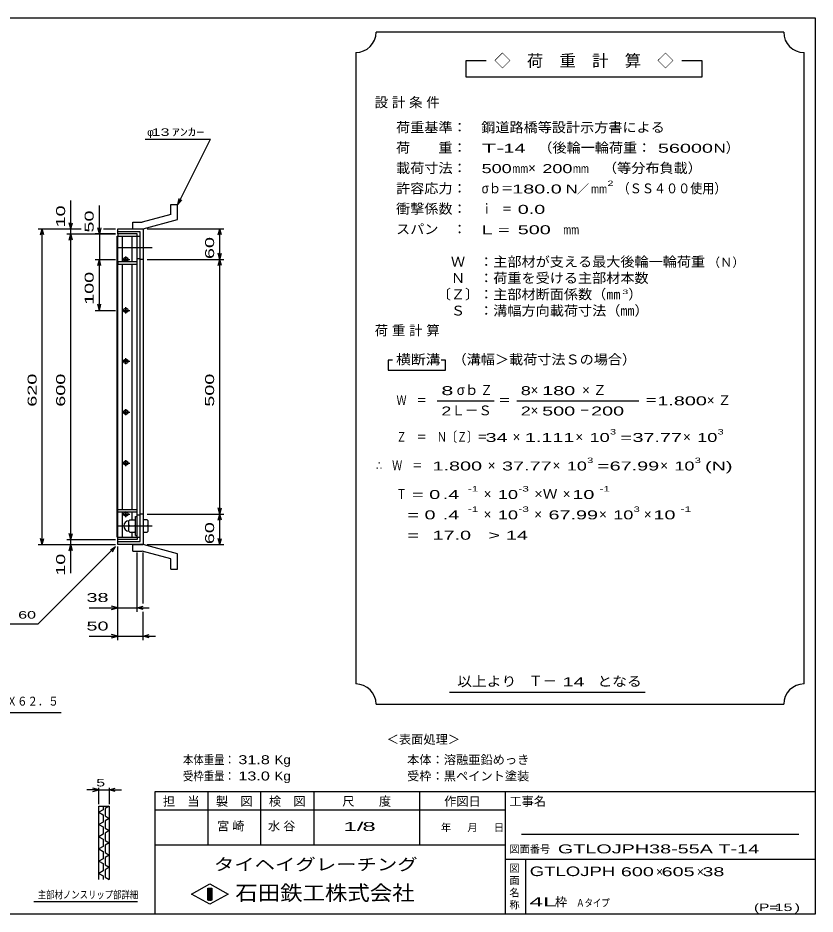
# Model space of a CAD drawing. Units: millimetres, scale not verified. Extents: x -1456 to 1385, y -1026 to 843.
# Drawn here: x -180 to 1385, y -917 to 843 of the extents above; entities that cross this region are included whole.
import ezdxf
from ezdxf.enums import TextEntityAlignment as Align

# ---------------------------------------------------------------- set-up
doc = ezdxf.new("R2010")
doc.units = ezdxf.units.MM
doc.header["$LTSCALE"] = 8
doc.linetypes.add('CHAIN', pattern=[18.5, 12, -1.5, 3.5, -1.5])
for name, color, linetype, lineweight in [('0_2', 150, 'Continuous', 25), ('16', 3, 'Continuous', 25), ('19', 6, 'Continuous', 25), ('22', 4, 'Continuous', 25), ('24', 2, 'Continuous', 25), ('32', 4, 'Continuous', 25)]:
    doc.layers.add(name, color=color, linetype=linetype, lineweight=lineweight)
doc.styles.add('ベクトル', font='')
doc.styles.add('ＭＳ ゴシック', font='')
doc.styles.get('ベクトル').set_extended_font_data('ベクトル')
doc.styles.get('ＭＳ ゴシック').set_extended_font_data('MS Gothic')

msp = doc.modelspace()

# ---------------------------------------------------------------- linework, layer by layer
at = {"layer": '0_2'}
for p, q in [((-1383.2, 842.8), (1384.8, 842.8)), ((1384.8, 842.8), (1384.8, -917.2)), ((1384.8, -677.2), (88.8, -677.2)), ((88.8, -677.2), (88.8, -917.2)), ((192.8, -677.2), (192.8, -781.2)), ((296.8, -781.2), (296.8, -677.2)), ((400.8, -677.2), (400.8, -781.2)), ((608.8, -781.2), (608.8, -677.2)), ((776.8, -677.2), (776.8, -917.2)), ((776.8, -713.2), (88.8, -713.2)), ((1352.8, -761.2), (808.8, -761.2)), ((88.8, -781.2), (776.8, -781.2)), ((776.8, -809.2), (1384.8, -809.2)), ((816.8, -917.2), (816.8, -809.2)), ((160.8, -878), (196.8, -858)), ((196.8, -858), (232.8, -878)), ((196.8, -898), (160.8, -878)), ((192.8, -866), (200.8, -866)), ((192.8, -890), (192.8, -866)), ((192.8, -866), (194.4, -866)), ((194.4, -866), (194.4, -890)), ((196, -890), (196, -866)), ((196, -866), (197.6, -866)), ((232.8, -878), (196.8, -898)), ((197.6, -866), (197.6, -890)), ((199.2, -890), (199.2, -866)), ((199.2, -866), (200.8, -866)), ((200.8, -866), (200.8, -890)), ((200.8, -866), (200.8, -890)), ((200.8, -890), (192.8, -890)), ((194.4, -890), (196, -890)), ((197.6, -890), (199.2, -890)), ((1384.8, -917.2), (-1383.2, -917.2))]:
    msp.add_line(p, q, dxfattribs=at)
at = {"layer": '16'}
for p, q in [((15.3, -177), (15.3, 414)), ((15.3, 414), (16, 414)), ((54, 418.5), (16, 418.5)), ((16, 418.5), (16, 414)), ((16, 414), (54, 414)), ((16, -177), (16, 414)), ((16, 414), (54, 414)), ((25.5, 364), (25.5, 414)), ((44.5, 364), (44.5, 414)), ((54, 414), (54, 418.5)), ((54, -177), (54, 414)), ((54, 414), (60, 414)), ((60, 370), (60, 414)), ((30, 371.5), (34, 371.5)), ((32, 364), (32, 374.5)), ((54, 370), (60, 370)), ((16, 364), (16, 359.5)), ((54, 364), (16, 364)), ((16, 359.5), (54, 359.5)), ((24, 368.5), (40, 368.5)), ((25.5, -122.5), (25.5, 359.5)), ((30, 365.5), (34, 365.5)), ((44.5, -122.5), (44.5, 359.5)), ((54, 359.5), (54, 364)), ((24, 268.5), (40, 268.5)), ((30, 271.5), (34, 271.5)), ((30, 265.5), (34, 265.5)), ((32, 262.5), (32, 274.5)), ((24, 168.5), (40, 168.5)), ((30, 171.5), (34, 171.5)), ((30, 165.5), (34, 165.5)), ((32, 162.5), (32, 174.5)), ((30, 71.5), (34, 71.5)), ((32, 62.5), (32, 74.5)), ((24, 68.5), (40, 68.5)), ((30, 65.5), (34, 65.5)), ((24, -31.5), (40, -31.5)), ((30, -28.5), (34, -28.5)), ((30, -34.5), (34, -34.5)), ((32, -37.5), (32, -25.5)), ((16, -127), (16, -122.5)), ((16, -122.5), (54, -122.5)), ((54, -127), (54, -122.5)), ((16, -127), (54, -127)), ((24, -131.5), (40, -131.5)), ((25.5, -177), (25.5, -127)), ((30, -128.5), (34, -128.5)), ((30, -134.5), (34, -134.5)), ((32, -137.5), (32, -127)), ((44.5, -142), (44.5, -127)), ((51, -173.5), (51, -136.5)), ((51, -136.5), (54, -136.5)), ((54, -133), (60, -133)), ((54, -173.5), (54, -136.5)), ((60, -177), (60, -133)), ((40, -143), (38, -145)), ((38, -165), (38, -145)), ((40, -155), (38, -153)), ((40, -155), (38, -157)), ((40, -143), (49, -143)), ((40, -155), (49, -155)), ((51, -145), (49, -143)), ((49, -155), (51, -153)), ((51, -157), (49, -155)), ((40, -167), (38, -165)), ((40, -167), (49, -167)), ((44.5, -177), (44.5, -168)), ((49, -167), (51, -165)), ((51, -173.5), (54, -173.5)), ((15.3, -177), (16, -177)), ((16, -177), (54, -177)), ((16, -181.5), (16, -177)), ((16, -177), (54, -177)), ((54, -181.5), (16, -181.5)), ((54, -177), (54, -181.5)), ((54, -177), (60, -177))]:
    msp.add_line(p, q, dxfattribs=at)
at = {"layer": '16', "linetype": 'CHAIN'}
for p, q in [((14.4, 392), (83.4, 392)), ((14.4, -155), (83.4, -155))]:
    msp.add_line(p, q, dxfattribs=at)
at = {"layer": '16', "color": 4}
msp.add_lwpolyline([(-368, -600.7), (-322, -521.1), (-94.8, -521.1)], dxfattribs=at)
at = {"layer": '16'}
for centre, radius, start, end in [((30, 368.5), 3, 90, 270), ((32, 368.5), 4, 46.6, 133.4), ((34, 368.5), 3, 270, 90), ((32, 368.5), 4, 226.6, 313.4), ((30, 268.5), 3, 90, 270), ((32, 268.5), 4, 46.6, 133.4), ((32, 268.5), 4, 226.6, 313.4), ((34, 268.5), 3, 270, 90), ((30, 168.5), 3, 90, 270), ((32, 168.5), 4, 46.6, 133.4), ((32, 168.5), 4, 226.6, 313.4), ((34, 168.5), 3, 270, 90), ((30, 68.5), 3, 90, 270), ((32, 68.5), 4, 46.6, 133.4), ((34, 68.5), 3, 270, 90), ((32, 68.5), 4, 226.6, 313.4), ((30, -31.5), 3, 90, 270), ((32, -31.5), 4, 46.6, 133.4), ((32, -31.5), 4, 226.6, 313.4), ((34, -31.5), 3, 270, 90), ((30, -131.5), 3, 90, 270), ((32, -131.5), 4, 46.6, 133.4), ((32, -131.5), 4, 226.6, 313.4), ((34, -131.5), 3, 270, 90), ((38, -155), 10, 90, 270)]:
    msp.add_arc(centre, radius, start, end, dxfattribs=at)
at = {"layer": '19'}
for p, q in [((120.6, 476.6), (133.6, 476.6)), ((120.6, 456.6), (120.6, 476.6)), ((133.6, 446.6), (133.6, 476.6)), ((46, 441.5), (64.3, 441.5)), ((46, 428.5), (46, 441.5)), ((120.6, 456.6), (64.3, 441.5)), ((66, 428.5), (133.6, 446.6)), ((16, 418.5), (16, 428.5)), ((16, 428.5), (66, 428.5)), ((60, 422.5), (16, 422.5)), ((46, 428.5), (66, 428.5)), ((60, -185.5), (60, 422.5)), ((66, 428.5), (66, -191.5)), ((66, 368.5), (60, 368.5)), ((66, -131.5), (60, -131.5)), ((74, -143), (66, -143)), ((66, -143), (66, -167)), ((66, -155), (74, -155)), ((76, -145), (74, -143)), ((76, -153), (74, -155)), ((74, -155), (76, -157)), ((76, -165), (76, -145)), ((66, -167), (74, -167)), ((74, -167), (76, -165)), ((16, -191.5), (16, -181.5)), ((16, -185.5), (60, -185.5)), ((66, -191.5), (16, -191.5)), ((46, -191.5), (66, -191.5)), ((46, -204.5), (46, -191.5)), ((133.6, -209.6), (66, -191.5)), ((46, -204.5), (64.3, -204.5)), ((120.6, -219.6), (64.3, -204.5)), ((133.6, -239.6), (133.6, -209.6)), ((120.6, -239.6), (120.6, -219.6)), ((120.6, -239.6), (133.6, -239.6))]:
    msp.add_line(p, q, dxfattribs=at)
at = {"layer": '22'}
for p, q in [((70, 604.5), (198, 604.5)), ((134, 476.5), (198, 604.5)), ((-76, 428.5), (-76, 484.5)), ((134, 476.5), (136.4, 488.2)), ((134, 476.5), (142, 485.3)), ((-20, 418.5), (-20, 474.5)), ((-76, 428.5), (-79.2, 440.5)), ((-76, 428.5), (-72.8, 440.5)), ((-140, 428.5), (-56, 428.5)), ((-135.2, 416.5), (-132, 428.5)), ((-128.8, 416.5), (-132, 428.5)), ((-132, -191.5), (-132, 428.5)), ((-84, 428.5), (-56, 428.5)), ((-76, 418.5), (-76, 428.5)), ((-20, 418.5), (-23.2, 430.5)), ((-16.8, 430.5), (-20, 418.5)), ((-12, 428.5), (12, 428.5)), ((-12, 428.5), (12, 428.5)), ((74, 428.5), (224.4, 428.5)), ((213.2, 416.5), (216.4, 428.5)), ((219.6, 416.5), (216.4, 428.5)), ((216.4, 368.5), (216.4, 428.5)), ((-84, 418.5), (12, 418.5)), ((-79.2, 406.5), (-76, 418.5)), ((-72.8, 406.5), (-76, 418.5)), ((-76, -181.5), (-76, 418.5)), ((12, 418.5), (-28, 418.5)), ((-20, 418.5), (-20, 368.5)), ((216.4, 368.5), (213.2, 380.5)), ((216.4, 368.5), (219.6, 380.5)), ((-28, 368.5), (12, 368.5)), ((-23.2, 356.5), (-20, 368.5)), ((-16.8, 356.5), (-20, 368.5)), ((-20, 268.5), (-20, 368.5)), ((74, 368.5), (224.4, 368.5)), ((213.2, 356.5), (216.4, 368.5)), ((219.6, 356.5), (216.4, 368.5)), ((216.4, -131.5), (216.4, 368.5)), ((-28, 268.5), (12, 268.5)), ((-20, 268.5), (-23.2, 280.5)), ((-20, 268.5), (-16.8, 280.5)), ((216.4, -131.5), (213.2, -119.5)), ((216.4, -131.5), (219.6, -119.5)), ((74, -131.5), (224.4, -131.5)), ((213.2, -143.5), (216.4, -131.5)), ((219.6, -143.5), (216.4, -131.5)), ((216.4, -191.5), (216.4, -131.5)), ((-76, -181.5), (-79.2, -169.5)), ((-76, -181.5), (-72.8, -169.5)), ((-140, -191.5), (12, -191.5)), ((-132, -191.5), (-135.2, -179.5)), ((-132, -191.5), (-128.8, -179.5)), ((-84, -181.5), (12, -181.5)), ((-84, -191.5), (12, -191.5)), ((-79.2, -203.5), (-76, -191.5)), ((-76, -191.5), (-76, -181.5)), ((-72.8, -203.5), (-76, -191.5)), ((-76, -247.5), (-76, -191.5)), ((74, -191.5), (224.4, -191.5)), ((216.4, -191.5), (213.2, -179.5)), ((216.4, -191.5), (219.6, -179.5)), ((-140, -347.5), (12, -195.5)), ((1.6, -201.9), (12, -195.5)), ((5.6, -205.9), (12, -195.5)), ((16, -323.5), (16, -195.5)), ((16, -379.5), (16, -195.5)), ((54, -323.5), (54, -206.9)), ((66, -307.5), (66, -206.9)), ((-40, -315.5), (16, -315.5)), ((16, -315.5), (4, -312.3)), ((4, -318.7), (16, -315.5)), ((16, -315.5), (54, -315.5)), ((54, -315.5), (66, -312.3)), ((66, -318.7), (54, -315.5)), ((54, -315.5), (78, -315.5)), ((66, -379.5), (66, -323.5)), ((-300, -347.5), (-140, -347.5)), ((16, -371.5), (4, -368.3)), ((66, -371.5), (78, -368.3)), ((-40, -371.5), (16, -371.5)), ((4, -374.7), (16, -371.5)), ((16, -371.5), (66, -371.5)), ((78, -374.7), (66, -371.5)), ((66, -371.5), (90, -371.5))]:
    msp.add_line(p, q, dxfattribs=at)
at = {"layer": '24', "color": 4}
for p, q in [((1323.2, 814.8), (523.2, 814.8)), ((483.2, 774.8), (483.2, -465.2)), ((1363.2, -465.2), (1363.2, 774.8)), ((739.2, 758.8), (699.2, 758.8)), ((699.2, 758.8), (699.2, 726.8)), ((1163.2, 758.8), (1123.2, 758.8)), ((1163.2, 726.8), (1163.2, 758.8)), ((699.2, 726.8), (1163.2, 726.8)), ((555.2, 170.8), (547.2, 170.8)), ((547.2, 170.8), (547.2, 150.8)), ((659.2, 170.8), (651.2, 170.8)), ((659.2, 150.8), (659.2, 170.8)), ((547.2, 150.8), (659.2, 150.8)), ((643.2, 90.8), (755.2, 90.8)), ((799.2, 90.8), (1039.2, 90.8)), ((667.2, -481.2), (1051.2, -481.2)), ((523.2, -505.2), (1323.2, -505.2))]:
    msp.add_line(p, q, dxfattribs=at)
for centre, start, end in [((483.2, 814.8), 270, 0), ((1363.2, 814.8), 180, 270), ((483.2, -505.2), 0, 90), ((1363.2, -505.2), 90, 180)]:
    msp.add_arc(centre, 40, start, end, dxfattribs=at)
at = {"layer": '32'}
for p, q in [((-20.8, -673.2), (-44.8, -673.2)), ((-20.8, -673.2), (-32.8, -670)), ((-32.8, -676.4), (-20.8, -673.2)), ((-20.8, -701.2), (-20.8, -669.2)), ((-20.8, -673.2), (-0.8, -673.2)), ((-0.8, -669.2), (-0.8, -701.2)), ((-0.8, -673.2), (11.2, -670)), ((11.2, -676.4), (-0.8, -673.2)), ((-0.8, -673.2), (23.2, -673.2)), ((-20.8, -705.2), (-0.8, -705.2)), ((-20.8, -849.2), (-20.8, -705.2)), ((-12.8, -712.4), (-20.8, -717.2)), ((-20.8, -717.2), (-12.8, -722)), ((-12.8, -705.2), (-12.8, -712.4)), ((-0.8, -705.2), (-8.8, -710)), ((-8.8, -710), (-8.8, -724.4)), ((-0.8, -705.2), (-0.8, -849.2)), ((-12.8, -736.4), (-20.8, -741.2)), ((-12.8, -722), (-12.8, -736.4)), ((-8.8, -724.4), (-0.8, -729.2)), ((-0.8, -729.2), (-8.8, -734)), ((-8.8, -734), (-8.8, -748.4)), ((-20.8, -741.2), (-12.8, -746)), ((-12.8, -746), (-12.8, -760.4)), ((-8.8, -748.4), (-0.8, -753.2)), ((-0.8, -753.2), (-8.8, -758)), ((-12.8, -760.4), (-20.8, -765.2)), ((-20.8, -765.2), (-12.8, -770)), ((-12.8, -770), (-12.8, -784.4)), ((-8.8, -758), (-8.8, -772.4)), ((-8.8, -772.4), (-0.8, -777.2)), ((-12.8, -784.4), (-20.8, -789.2)), ((-20.8, -789.2), (-12.8, -794)), ((-0.8, -777.2), (-8.8, -782)), ((-8.8, -782), (-8.8, -796.4)), ((-12.8, -808.4), (-20.8, -813.2)), ((-12.8, -794), (-12.8, -808.4)), ((-8.8, -796.4), (-0.8, -801.2)), ((-0.8, -801.2), (-8.8, -806)), ((-8.8, -806), (-8.8, -820.4)), ((-20.8, -813.2), (-12.8, -818)), ((-12.8, -818), (-12.8, -832.4)), ((-8.8, -820.4), (-0.8, -825.2)), ((-0.8, -825.2), (-8.8, -830)), ((-12.8, -832.4), (-20.8, -837.2)), ((-20.8, -837.2), (-12.8, -842)), ((-12.8, -842), (-12.8, -849.2)), ((-8.8, -830), (-8.8, -844.4)), ((-8.8, -844.4), (-0.8, -849.2)), ((55.2, -893.2), (-148.8, -893.2))]:
    msp.add_line(p, q, dxfattribs=at)

# ---------------------------------------------------------------- texts
at = {"layer": '0_2', "style": 'ベクトル'}
for s, height, p in [('担\u3000当', 17.6, (104.8, -695.6)), ('製\u3000図', 17.6, (208.8, -695.6)), ('検\u3000図', 17.6, (312.8, -695.6)), ('尺\u3000\u3000度', 17.6, (456.8, -695.6)), ('作図日', 17.6, (656.8, -695.6)), ('工事名', 17.6, (784.8, -695.6)), ('年', 14.7, (650.4, -747.2)), ('月', 14.7, (702.4, -747.2)), ('日', 14.7, (754.4, -747.2)), ('図面番号', 14.66, (784.8, -789.6)), ('図', 14.7, (784.8, -827.2)), ('面', 14.7, (784.8, -851.2)), ('名', 14.7, (784.8, -875.2)), ('称', 14.7, (784.8, -899.2))]:
    msp.add_text(s, height=height, dxfattribs=at).set_placement(p, align=Align.MIDDLE_LEFT)
at = {"layer": '0_2', "color": 222, "style": 'ベクトル'}
for s, height, width, p in [('タイヘイグレーチング', 23.46, 1.25, (204.8, -819.6)), ('石田鉄工株式会社', 29.33, 1.1, (246.8, -875.6))]:
    msp.add_text(s, height=height, dxfattribs=dict(at, width=width)).set_placement(p, align=Align.MIDDLE_LEFT)
at = {"layer": '16', "color": 4, "style": 'ＭＳ ゴシック', "width": 0.85}
msp.add_text('P－６Ｘ３８Ｘ６２．５', height=17.6, dxfattribs=at).set_placement((-314, -513.1), align=Align.BOTTOM_LEFT)
at = {"layer": '22', "color": 2, "style": 'ベクトル'}
for s, height, p in [('φ', 14.7, (74, 618.5)), ('＜表面処理＞', 17.6, (544, -574)), ('本体：', 17.6, (584, -614)), ('溶融亜鉛めっき', 17.6, (656, -614)), ('受枠：', 17.6, (584, -646)), ('黒ペイント塗装', 17.6, (656, -646)), ('×', 17.6, (1072.8, -834)), ('×', 17.6, (1152.8, -834)), ('枠', 17.6, (874.4, -893.2))]:
    msp.add_text(s, height=height, dxfattribs=at).set_placement(p, align=Align.MIDDLE_LEFT)
for s, height, width, p in [(' 13 ', 14.66, 1.6, (74, 618.5)), ('ｱﾝｶｰ', 14.66, 1.6, (122, 618.5)), (' 38 ', 17.6, 1.65, (-56, -295.5)), (' 60 ', 14.66, 1.6, (-188, -329.5)), (' 50 ', 17.6, 1.65, (-56, -351.5)), ('本体重量：', 17.6, 0.85, (144, -614)), (' 31.8', 17.6, 1.35, (244, -614)), ('Kg', 17.6, 1.1, (324, -614)), ('受枠重量：', 17.6, 0.85, (144, -646)), (' 13.0', 17.6, 1.35, (244, -646)), ('Kg', 17.6, 1.1, (324, -646)), ('1/', 17.6, 2, (459.2, -745.2)), (' 8 ', 17.6, 2, (483.2, -745.2)), ('GTLOJPH38-55A T-14           ', 17.6, 1.65, (880, -789.2)), ('GTLOJPH', 18.77, 1.45, (824.8, -833.2)), (' 600 ', 17.6, 1.65, (992.8, -834)), (' 605 ', 17.6, 1.65, (1072.8, -834)), (' 38 ', 17.6, 1.65, (1152.8, -834)), ('4L', 17.6, 2.05, (824, -893.2)), ('Ａタイプ', 14.66, 0.8, (916, -895.2)), ('(P=', 14.66, 1.55, (1264.8, -904)), (' 15 ', 14.66, 1.6, (1296.8, -904)), (')', 14.7, 1.6, (1344.8, -904))]:
    msp.add_text(s, height=height, dxfattribs=dict(at, width=width)).set_placement(p, align=Align.MIDDLE_LEFT)
at = {"layer": '22', "color": 2, "style": 'ベクトル', "width": 1.65}
for s, p in [(' 10 ', (-96, 420.5)), (' 50 ', (-40, 410.5)), (' 60 ', (196.4, 358.5)), (' 100 ', (-40, 268.5)), (' 620 ', (-152, 68.5)), (' 600 ', (-96, 68.5)), (' 500 ', (196.4, 68.5)), (' 60 ', (196.4, -201.5)), (' 10 ', (-96, -263.5))]:
    msp.add_text(s, height=17.6, rotation=90, dxfattribs=at).set_placement(p, align=Align.MIDDLE_LEFT)
at = {"layer": '22', "color": 2, "char_height": 17.6, "attachment_point": 4, "style": 'ベクトル'}
for s, insert in [('\\T1.25;宮崎\u3000', (210.8, -745.2)), ('\\T1.25;水谷\u3000', (310.8, -745.2))]:
    msp.add_mtext(s, dxfattribs=dict(at, insert=insert))
at = {"layer": '24', "style": 'ベクトル'}
for s, height, p in [('◇\u3000荷\u3000重\u3000計\u3000算\u3000◇', 23.46, (755.2, 758.8)), ('）', 19.4, (1209.6, 588)), ('×', 19.4, (821.6, 548)), ('／', 17.6, (917.2, 506.8)), ('（Ｎ）', 17.6, (1174.4, 362.8)), ('）', 19.4, (1018.4, 300)), ('σｂ', 19.35, (681.6, 112)), ('×', 19.4, (826.4, 112)), ('Ｌ－Ｓ', 19.35, (671.2, 72)), ('×', 19.4, (826.4, 72)), ('×', 19.4, (791.2, 20)), ('×', 19.4, (914.4, 20)), ('×', 19.4, (1125.6, 20)), ('×', 19.4, (742.4, -36)), ('×', 19.4, (869.6, -36)), ('×', 19.4, (1080.8, -36)), ('×', 19.4, (734.4, -92)), ('×', 19.4, (889.6, -92)), ('×', 19.4, (734.4, -132)), ('×', 19.4, (833.6, -132)), ('×', 19.4, (960.8, -132)), ('×', 19.4, (1048.8, -132)), ('Ｔ－', 20.53, (822.4, -459.2))]:
    msp.add_text(s, height=height, dxfattribs=at).set_placement(p, align=Align.MIDDLE_LEFT)
for s, height, width, p in [('荷重基準：\u3000', 19.35, 1.05, (562.4, 628)), ('鋼道路橋等設計示方書による', 19.35, 1.05, (729.6, 628)), ('荷\u3000\u3000重：\u3000', 19.35, 1.05, (562.4, 588)), ('（後輪一輪荷重：', 19.35, 1.05, (841.6, 588)), ('T-', 17.6, 2, (730.4, 586.8)), (' 14 ', 17.6, 1.65, (762.4, 586.8)), (' 56000', 17.6, 1.65, (1065.6, 586.8)), ('N', 17.6, 1.4, (1185.6, 586.8)), ('載荷寸法：\u3000', 19.35, 1.05, (562.4, 548)), ('500', 17.6, 1.5, (730.4, 546.8)), ('mm', 17.6, 0.8, (790.4, 546.8)), ('200', 17.6, 1.5, (849.6, 546.8)), ('mm', 17.6, 0.8, (909.6, 546.8)), ('\u3000（等分布負載）', 19.35, 1.05, (940.8, 548)), ('許容応力：\u3000', 19.35, 1.05, (562.4, 508)), ('σｂ＝', 19.35, 0.9, (730.4, 508)), ('180.0', 17.6, 1.65, (790.4, 506.8)), ('N', 17.6, 1.4, (895.2, 506.8)), ('mm', 17.6, 0.8, (945.2, 506.8)), ('2', 10.6, 1.5, (977.2, 518)), ('（ＳＳ４００使用）', 19.35, 0.9, (997.2, 508)), ('衝撃係数：\u3000', 19.35, 1.05, (562.4, 468)), ('ｉ\u3000＝', 19.35, 0.75, (730.4, 468)), (' 0.0', 17.6, 1.65, (790.4, 466.8)), ('スパン\u3000：\u3000', 19.35, 1.05, (562.4, 428)), ('L =', 17.6, 1.65, (730.4, 426.8)), (' 500 ', 17.6, 1.65, (790.4, 426.8)), ('mm', 17.6, 0.8, (890.4, 426.8)), ('\u3000Ｗ\u3000：主部材が支える最大後輪一輪荷重', 19.35, 1.05, (642.4, 364)), ('\u3000Ｎ\u3000：荷重を受ける主部材本数', 19.35, 1.05, (642.4, 332)), ('〔Ｚ〕：主部材断面係数（㎜', 19.35, 1.05, (642.4, 300)), ('3', 8.8, 1.8, (1006.4, 304.8)), ('\u3000Ｓ\u3000：溝幅方向載荷寸法（㎜）', 19.35, 1.05, (642.4, 268)), ('横断溝', 19.35, 1.1, (562.4, 172)), ('\u3000（溝幅＞載荷寸法Ｓの場合）', 19.35, 1.05, (645.6, 172)), ('8', 17.6, 1.8, (651.2, 110.8)), ('Ｚ', 19.4, 0.9, (728, 112)), ('8', 17.6, 1.5, (807.2, 110.8)), (' 180 ', 17.6, 1.65, (838.4, 110.8)), ('Ｗ\u3000＝', 19.35, 0.75, (563.2, 92)), ('＝', 19.4, 0.9, (763.2, 92)), ('＝', 19.4, 0.9, (1051.2, 92)), ('1.800', 17.6, 1.65, (1075.2, 90.8)), ('2', 17.6, 1.5, (651.2, 70.8)), ('2', 17.6, 1.5, (807.2, 70.8)), (' 500 ', 17.6, 1.65, (838.4, 70.8)), ('－', 19.4, 0.75, (922.4, 72)), (' 200 ', 17.6, 1.65, (934.4, 70.8)), ('3', 10.6, 1.5, (982.4, 30)), ('3', 10.6, 1.5, (1193.6, 30)), ('Ｚ\u3000＝\u3000Ｎ〔Ｚ〕＝', 19.35, 0.75, (563.2, 20)), (' 34 ', 17.6, 1.65, (727.2, 18.8)), ('1.111', 17.6, 1.65, (815.2, 18.8)), ('10', 17.6, 1.5, (942.4, 18.8)), ('=', 17.6, 1.7, (1002.4, 18.8)), ('37.77', 17.6, 1.65, (1026.4, 18.8)), ('10', 17.6, 1.5, (1153.6, 18.8)), ('∴\u3000Ｗ\u3000＝', 19.35, 0.75, (523.2, -36)), (' 1.800', 17.6, 1.65, (623.2, -37.2)), ('37.77', 17.6, 1.65, (770.4, -37.2)), ('10', 17.6, 1.5, (897.6, -37.2)), ('3', 10.6, 1.5, (937.6, -26)), ('=', 17.6, 1.7, (957.6, -37.2)), ('67.99', 17.6, 1.65, (981.6, -37.2)), ('10', 17.6, 1.5, (1108.8, -37.2)), ('3', 10.6, 1.5, (1148.8, -26)), ('(N)', 17.6, 1.65, (1168.8, -37.2)), ('Ｔ', 19.4, 0.75, (563.2, -92)), (' = 0', 17.6, 1.65, (583.2, -93.2)), (' .4 ', 17.6, 1.65, (643.2, -93.2)), ('-1', 10.56, 1.65, (703.2, -82)), ('10', 17.6, 1.5, (762.4, -93.2)), ('-3', 10.56, 1.65, (802.4, -82)), ('×Ｗ', 19.35, 1.1, (833.6, -92)), (' 10 ', 17.6, 1.65, (897.6, -93.2)), ('-1', 10.56, 1.65, (961.6, -82)), ('-1', 10.56, 1.65, (703.2, -122)), ('-3', 10.56, 1.65, (802.4, -122)), ('3', 10.6, 1.5, (1028.8, -122)), ('-1', 10.56, 1.65, (1120.8, -122)), ('  = 0', 17.6, 1.65, (563.2, -133.2)), (' .4 ', 17.6, 1.65, (643.2, -133.2)), ('10', 17.6, 1.5, (762.4, -133.2)), ('67.99', 17.6, 1.65, (861.6, -133.2)), ('10', 17.6, 1.5, (988.8, -133.2)), (' 10 ', 17.6, 1.65, (1056.8, -133.2)), ('  =', 17.6, 1.65, (563.2, -173.2)), (' 17.0', 17.6, 1.65, (623.2, -173.2)), ('>', 17.6, 1.7, (743.2, -173.2)), (' 14 ', 17.6, 1.65, (767.2, -173.2)), ('以上より\u3000', 19.35, 1.1, (682.4, -460)), (' 14 ', 17.6, 1.65, (878.4, -461.2)), ('となる', 19.35, 1.1, (957.6, -460))]:
    msp.add_text(s, height=height, dxfattribs=dict(at, width=width)).set_placement(p, align=Align.MIDDLE_LEFT)
at = {"layer": '24', "char_height": 19.35, "attachment_point": 4, "style": 'ベクトル'}
for s, insert in [('\\T1.28;設計条件', (520.4, 676)), ('\\T1.28;荷重計算', (520.4, 228)), ('\\T1.42;×Ｚ', (927.6, 112)), ('\\T1.42;×Ｚ', (1172.4, 92))]:
    msp.add_mtext(s, dxfattribs=dict(at, insert=insert))
at = {"layer": '32', "color": 2, "style": 'ベクトル'}
for s, width, p in [(' 5 ', 1.6, (-34.8, -659.2)), ('主部材ノンスリップ部詳細', 0.8, (-140.8, -879.2))]:
    msp.add_text(s, height=14.66, dxfattribs=dict(at, width=width)).set_placement(p, align=Align.MIDDLE_LEFT)

doc.saveas('drawing.dxf')
